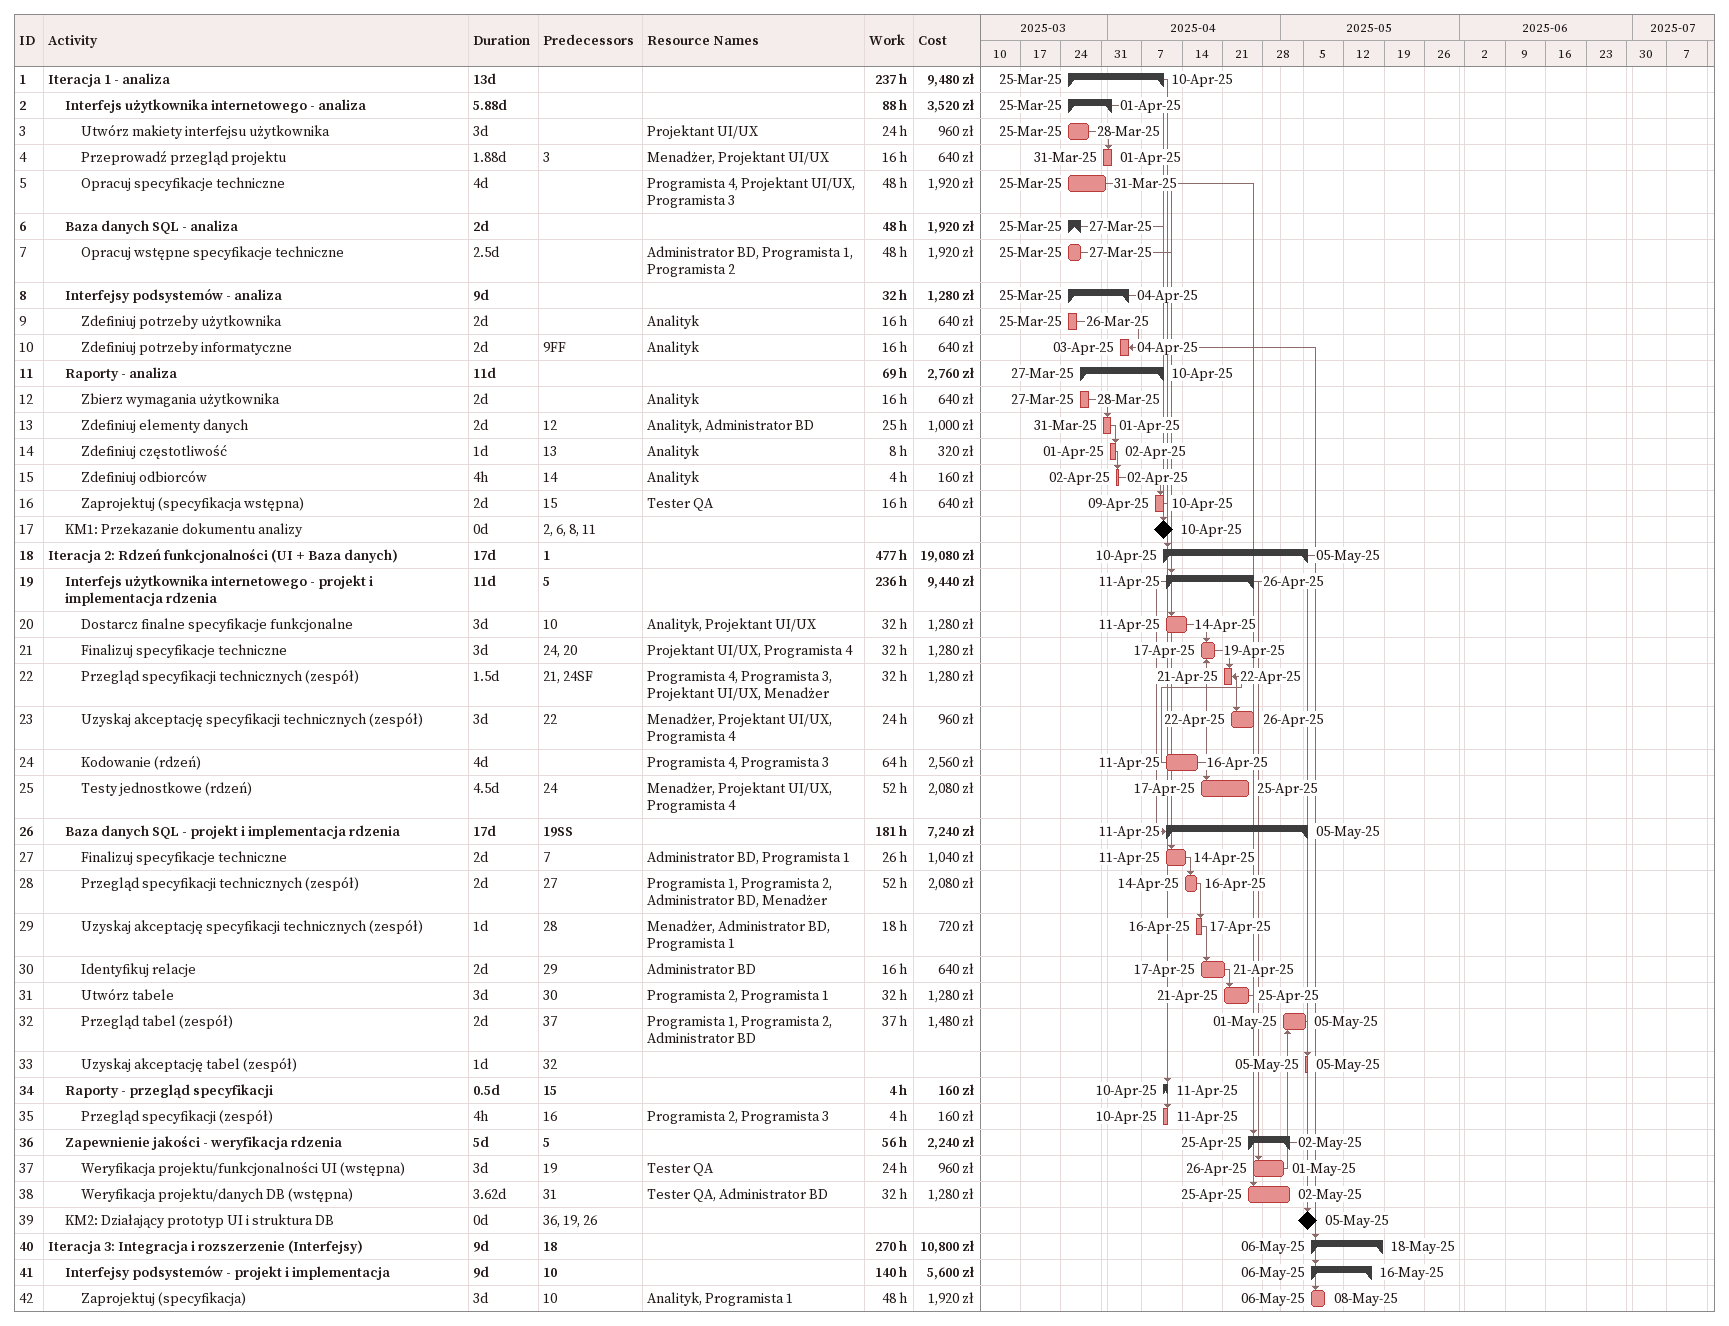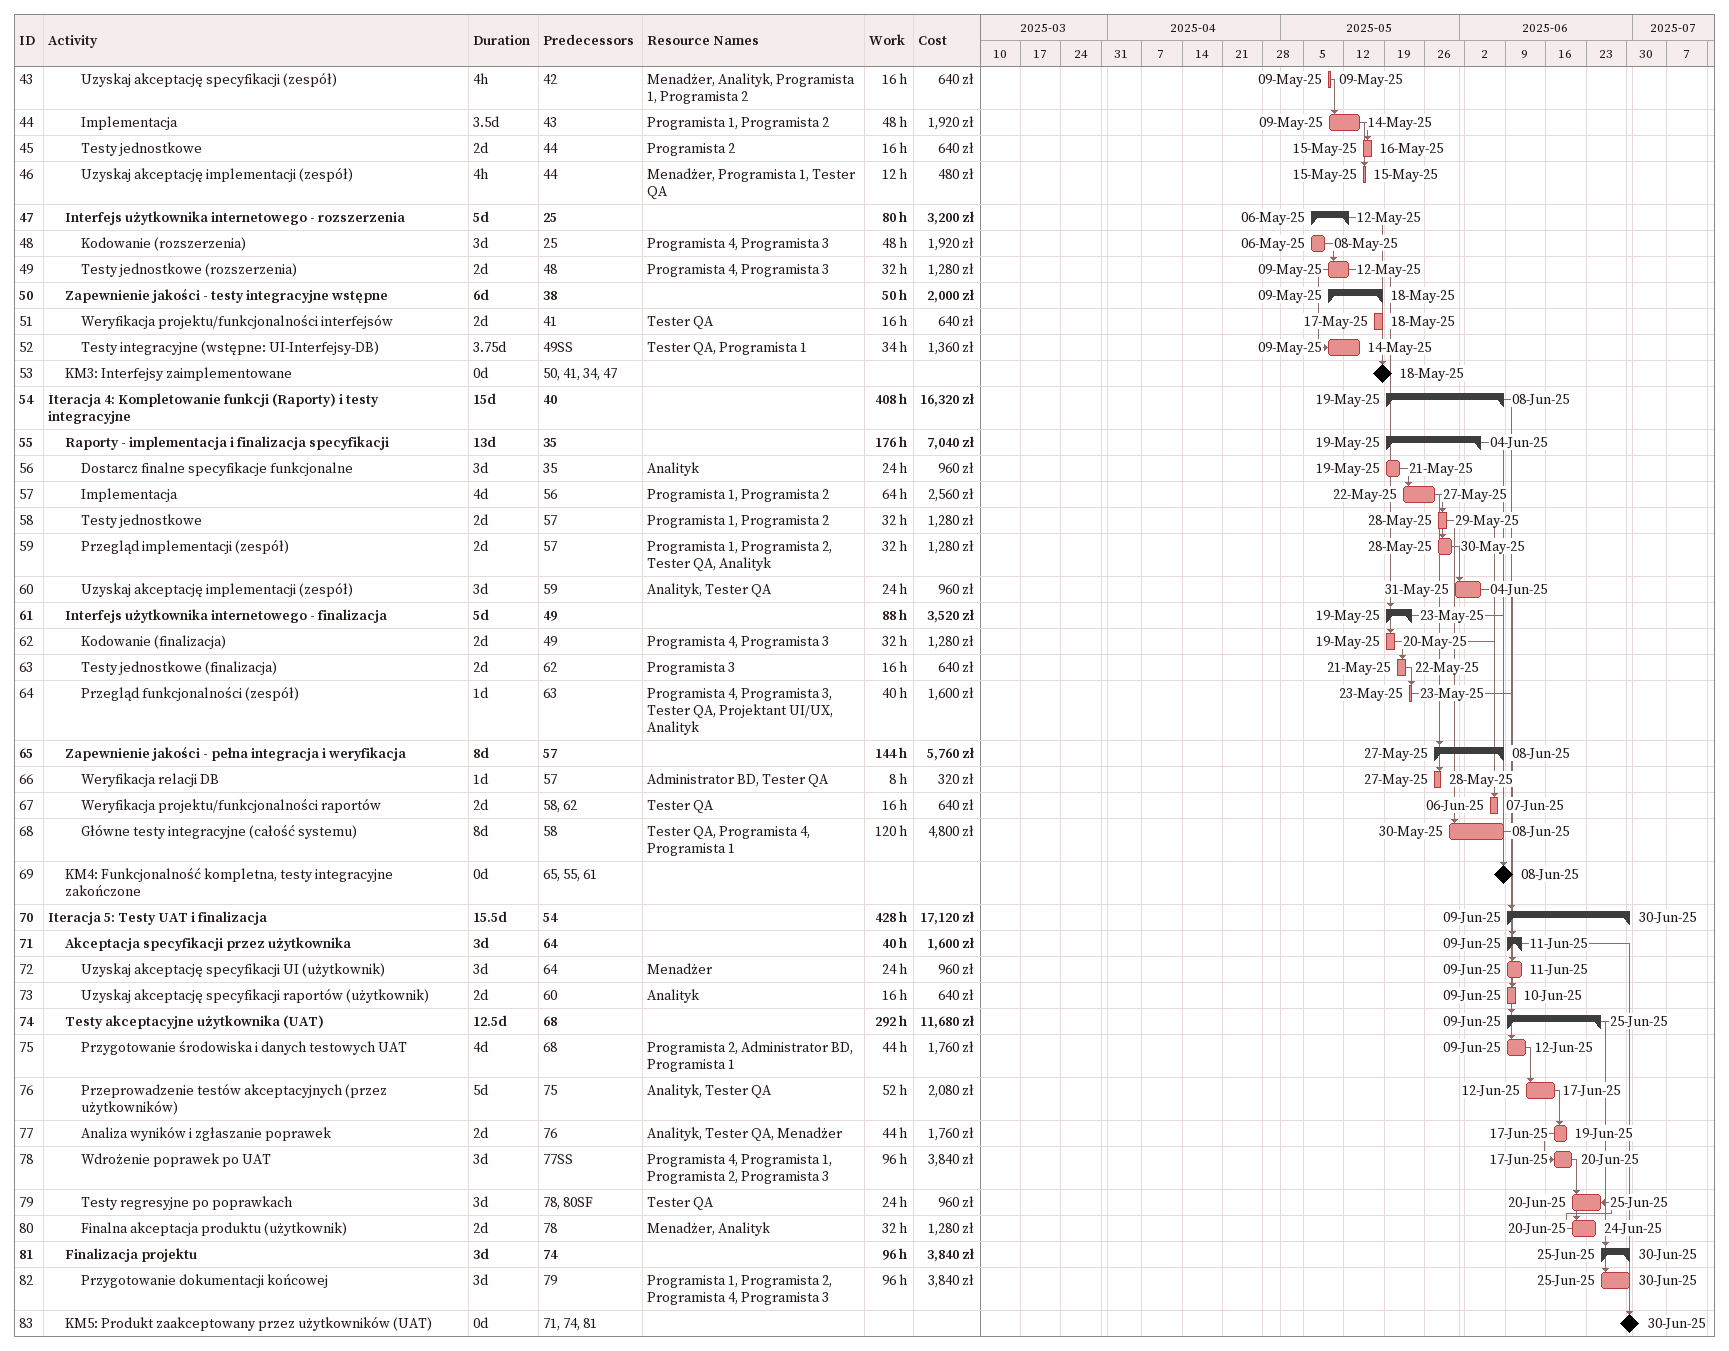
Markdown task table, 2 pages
| ID | Level | Task | Duration | Start | Finish | Predecessors | Resources | Work (h) | Cost (zł) |
|---|---|---|---|---|---|---|---|---|---|
| 1 | 1 | **Iteracja 1 - analiza** | 13d | 2025-03-25 | 2025-04-10 |  |  | 237 | 9480 |
| 2 | 2 | **Interfejs użytkownika internetowego - analiza** | 5.88d | 2025-03-25 | 2025-04-01 |  |  | 88 | 3520 |
| 3 | 3 | Utwórz makiety interfejsu użytkownika | 3d | 2025-03-25 | 2025-03-28 |  | Projektant UI/UX | 24 | 960 |
| 4 | 3 | Przeprowadź przegląd projektu | 1.88d | 2025-03-31 | 2025-04-01 | 3 | Menadżer, Projektant UI/UX | 16 | 640 |
| 5 | 3 | Opracuj specyfikacje techniczne | 4d | 2025-03-25 | 2025-03-31 |  | Programista 4, Projektant UI/UX, Programista 3 | 48 | 1920 |
| 6 | 2 | **Baza danych SQL - analiza** | 2d | 2025-03-25 | 2025-03-27 |  |  | 48 | 1920 |
| 7 | 3 | Opracuj wstępne specyfikacje techniczne | 2.5d | 2025-03-25 | 2025-03-27 |  | Administrator BD, Programista 1, Programista 2 | 48 | 1920 |
| 8 | 2 | **Interfejsy podsystemów - analiza** | 9d | 2025-03-25 | 2025-04-04 |  |  | 32 | 1280 |
| 9 | 3 | Zdefiniuj potrzeby użytkownika | 2d | 2025-03-25 | 2025-03-26 |  | Analityk | 16 | 640 |
| 10 | 3 | Zdefiniuj potrzeby informatyczne | 2d | 2025-04-03 | 2025-04-04 | 9FF | Analityk | 16 | 640 |
| 11 | 2 | **Raporty - analiza** | 11d | 2025-03-27 | 2025-04-10 |  |  | 69 | 2760 |
| 12 | 3 | Zbierz wymagania użytkownika | 2d | 2025-03-27 | 2025-03-28 |  | Analityk | 16 | 640 |
| 13 | 3 | Zdefiniuj elementy danych | 2d | 2025-03-31 | 2025-04-01 | 12 | Analityk, Administrator BD | 25 | 1000 |
| 14 | 3 | Zdefiniuj częstotliwość | 1d | 2025-04-01 | 2025-04-02 | 13 | Analityk | 8 | 320 |
| 15 | 3 | Zdefiniuj odbiorców | 4h | 2025-04-02 | 2025-04-02 | 14 | Analityk | 4 | 160 |
| 16 | 3 | Zaprojektuj (specyfikacja wstępna) | 2d | 2025-04-09 | 2025-04-10 | 15 | Tester QA | 16 | 640 |
| 17 | 2 | KM1: Przekazanie dokumentu analizy | 0d | 2025-04-10 | 2025-04-10 | 2, 6, 8, 11 |  |  |  |
| 18 | 1 | **Iteracja 2: Rdzeń funkcjonalności (UI + Baza danych)** | 17d | 2025-04-10 | 2025-05-05 | 1 |  | 477 | 19080 |
| 19 | 2 | **Interfejs użytkownika internetowego - projekt i implementacja rdzenia** | 11d | 2025-04-11 | 2025-04-26 | 5 |  | 236 | 9440 |
| 20 | 3 | Dostarcz finalne specyfikacje funkcjonalne | 3d | 2025-04-11 | 2025-04-14 | 10 | Analityk, Projektant UI/UX | 32 | 1280 |
| 21 | 3 | Finalizuj specyfikacje techniczne | 3d | 2025-04-17 | 2025-04-19 | 24, 20 | Projektant UI/UX, Programista 4 | 32 | 1280 |
| 22 | 3 | Przegląd specyfikacji technicznych (zespół) | 1.5d | 2025-04-21 | 2025-04-22 | 21, 24SF | Programista 4, Programista 3, Projektant UI/UX, Menadżer | 32 | 1280 |
| 23 | 3 | Uzyskaj akceptację specyfikacji technicznych (zespół) | 3d | 2025-04-22 | 2025-04-26 | 22 | Menadżer, Projektant UI/UX, Programista 4 | 24 | 960 |
| 24 | 3 | Kodowanie (rdzeń) | 4d | 2025-04-11 | 2025-04-16 |  | Programista 4, Programista 3 | 64 | 2560 |
| 25 | 3 | Testy jednostkowe (rdzeń) | 4.5d | 2025-04-17 | 2025-04-25 | 24 | Menadżer, Projektant UI/UX, Programista 4 | 52 | 2080 |
| 26 | 2 | **Baza danych SQL - projekt i implementacja rdzenia** | 17d | 2025-04-11 | 2025-05-05 | 19SS |  | 181 | 7240 |
| 27 | 3 | Finalizuj specyfikacje techniczne | 2d | 2025-04-11 | 2025-04-14 | 7 | Administrator BD, Programista 1 | 26 | 1040 |
| 28 | 3 | Przegląd specyfikacji technicznych (zespół) | 2d | 2025-04-14 | 2025-04-16 | 27 | Programista 1, Programista 2, Administrator BD, Menadżer | 52 | 2080 |
| 29 | 3 | Uzyskaj akceptację specyfikacji technicznych (zespół) | 1d | 2025-04-16 | 2025-04-17 | 28 | Menadżer, Administrator BD, Programista 1 | 18 | 720 |
| 30 | 3 | Identyfikuj relacje | 2d | 2025-04-17 | 2025-04-21 | 29 | Administrator BD | 16 | 640 |
| 31 | 3 | Utwórz tabele | 3d | 2025-04-21 | 2025-04-25 | 30 | Programista 2, Programista 1 | 32 | 1280 |
| 32 | 3 | Przegląd tabel (zespół) | 2d | 2025-05-01 | 2025-05-05 | 37 | Programista 1, Programista 2, Administrator BD | 37 | 1480 |
| 33 | 3 | Uzyskaj akceptację tabel (zespół) | 1d | 2025-05-05 | 2025-05-05 | 32 |  |  |  |
| 34 | 2 | **Raporty - przegląd specyfikacji** | 0.5d | 2025-04-10 | 2025-04-11 | 15 |  | 4 | 160 |
| 35 | 3 | Przegląd specyfikacji (zespół) | 4h | 2025-04-10 | 2025-04-11 | 16 | Programista 2, Programista 3 | 4 | 160 |
| 36 | 2 | **Zapewnienie jakości - weryfikacja rdzenia** | 5d | 2025-04-25 | 2025-05-02 | 5 |  | 56 | 2240 |
| 37 | 3 | Weryfikacja projektu/funkcjonalności UI (wstępna) | 3d | 2025-04-26 | 2025-05-01 | 19 | Tester QA | 24 | 960 |
| 38 | 3 | Weryfikacja projektu/danych DB (wstępna) | 3.62d | 2025-04-25 | 2025-05-02 | 31 | Tester QA, Administrator BD | 32 | 1280 |
| 39 | 2 | KM2: Działający prototyp UI i struktura DB | 0d | 2025-05-05 | 2025-05-05 | 36, 19, 26 |  |  |  |
| 40 | 1 | **Iteracja 3: Integracja i rozszerzenie (Interfejsy)** | 9d | 2025-05-06 | 2025-05-18 | 18 |  | 270 | 10800 |
| 41 | 2 | **Interfejsy podsystemów - projekt i implementacja** | 9d | 2025-05-06 | 2025-05-16 | 10 |  | 140 | 5600 |
| 42 | 3 | Zaprojektuj (specyfikacja) | 3d | 2025-05-06 | 2025-05-08 | 10 | Analityk, Programista 1 | 48 | 1920 |
| 43 | 3 | Uzyskaj akceptację specyfikacji (zespół) | 4h | 2025-05-09 | 2025-05-09 | 42 | Menadżer, Analityk, Programista 1, Programista 2 | 16 | 640 |
| 44 | 3 | Implementacja | 3.5d | 2025-05-09 | 2025-05-14 | 43 | Programista 1, Programista 2 | 48 | 1920 |
| 45 | 3 | Testy jednostkowe | 2d | 2025-05-15 | 2025-05-16 | 44 | Programista 2 | 16 | 640 |
| 46 | 3 | Uzyskaj akceptację implementacji (zespół) | 4h | 2025-05-15 | 2025-05-15 | 44 | Menadżer, Programista 1, Tester QA | 12 | 480 |
| 47 | 2 | **Interfejs użytkownika internetowego - rozszerzenia** | 5d | 2025-05-06 | 2025-05-12 | 25 |  | 80 | 3200 |
| 48 | 3 | Kodowanie (rozszerzenia) | 3d | 2025-05-06 | 2025-05-08 | 25 | Programista 4, Programista 3 | 48 | 1920 |
| 49 | 3 | Testy jednostkowe (rozszerzenia) | 2d | 2025-05-09 | 2025-05-12 | 48 | Programista 4, Programista 3 | 32 | 1280 |
| 50 | 2 | **Zapewnienie jakości - testy integracyjne wstępne** | 6d | 2025-05-09 | 2025-05-18 | 38 |  | 50 | 2000 |
| 51 | 3 | Weryfikacja projektu/funkcjonalności interfejsów | 2d | 2025-05-17 | 2025-05-18 | 41 | Tester QA | 16 | 640 |
| 52 | 3 | Testy integracyjne (wstępne: UI-Interfejsy-DB) | 3.75d | 2025-05-09 | 2025-05-14 | 49SS | Tester QA, Programista 1 | 34 | 1360 |
| 53 | 2 | KM3: Interfejsy zaimplementowane | 0d | 2025-05-18 | 2025-05-18 | 50, 41, 34, 47 |  |  |  |
| 54 | 1 | **Iteracja 4: Kompletowanie funkcji (Raporty) i testy integracyjne** | 15d | 2025-05-19 | 2025-06-08 | 40 |  | 408 | 16320 |
| 55 | 2 | **Raporty - implementacja i finalizacja specyfikacji** | 13d | 2025-05-19 | 2025-06-04 | 35 |  | 176 | 7040 |
| 56 | 3 | Dostarcz finalne specyfikacje funkcjonalne | 3d | 2025-05-19 | 2025-05-21 | 35 | Analityk | 24 | 960 |
| 57 | 3 | Implementacja | 4d | 2025-05-22 | 2025-05-27 | 56 | Programista 1, Programista 2 | 64 | 2560 |
| 58 | 3 | Testy jednostkowe | 2d | 2025-05-28 | 2025-05-29 | 57 | Programista 1, Programista 2 | 32 | 1280 |
| 59 | 3 | Przegląd implementacji (zespół) | 2d | 2025-05-28 | 2025-05-30 | 57 | Programista 1, Programista 2, Tester QA, Analityk | 32 | 1280 |
| 60 | 3 | Uzyskaj akceptację implementacji (zespół) | 3d | 2025-05-31 | 2025-06-04 | 59 | Analityk, Tester QA | 24 | 960 |
| 61 | 2 | **Interfejs użytkownika internetowego - finalizacja** | 5d | 2025-05-19 | 2025-05-23 | 49 |  | 88 | 3520 |
| 62 | 3 | Kodowanie (finalizacja) | 2d | 2025-05-19 | 2025-05-20 | 49 | Programista 4, Programista 3 | 32 | 1280 |
| 63 | 3 | Testy jednostkowe (finalizacja) | 2d | 2025-05-21 | 2025-05-22 | 62 | Programista 3 | 16 | 640 |
| 64 | 3 | Przegląd funkcjonalności (zespół) | 1d | 2025-05-23 | 2025-05-23 | 63 | Programista 4, Programista 3, Tester QA, Projektant UI/UX, Analityk | 40 | 1600 |
| 65 | 2 | **Zapewnienie jakości - pełna integracja i weryfikacja** | 8d | 2025-05-27 | 2025-06-08 | 57 |  | 144 | 5760 |
| 66 | 3 | Weryfikacja relacji DB | 1d | 2025-05-27 | 2025-05-28 | 57 | Administrator BD, Tester QA | 8 | 320 |
| 67 | 3 | Weryfikacja projektu/funkcjonalności raportów | 2d | 2025-06-06 | 2025-06-07 | 58, 62 | Tester QA | 16 | 640 |
| 68 | 3 | Główne testy integracyjne (całość systemu) | 8d | 2025-05-30 | 2025-06-08 | 58 | Tester QA, Programista 4, Programista 1 | 120 | 4800 |
| 69 | 2 | KM4: Funkcjonalność kompletna, testy integracyjne zakończone | 0d | 2025-06-08 | 2025-06-08 | 65, 55, 61 |  |  |  |
| 70 | 1 | **Iteracja 5: Testy UAT i finalizacja** | 15.5d | 2025-06-09 | 2025-06-30 | 54 |  | 428 | 17120 |
| 71 | 2 | **Akceptacja specyfikacji przez użytkownika** | 3d | 2025-06-09 | 2025-06-11 | 64 |  | 40 | 1600 |
| 72 | 3 | Uzyskaj akceptację specyfikacji UI (użytkownik) | 3d | 2025-06-09 | 2025-06-11 | 64 | Menadżer | 24 | 960 |
| 73 | 3 | Uzyskaj akceptację specyfikacji raportów (użytkownik) | 2d | 2025-06-09 | 2025-06-10 | 60 | Analityk | 16 | 640 |
| 74 | 2 | **Testy akceptacyjne użytkownika (UAT)** | 12.5d | 2025-06-09 | 2025-06-25 | 68 |  | 292 | 11680 |
| 75 | 3 | Przygotowanie środowiska i danych testowych UAT | 4d | 2025-06-09 | 2025-06-12 | 68 | Programista 2, Administrator BD, Programista 1 | 44 | 1760 |
| 76 | 3 | Przeprowadzenie testów akceptacyjnych (przez użytkowników) | 5d | 2025-06-12 | 2025-06-17 | 75 | Analityk, Tester QA | 52 | 2080 |
| 77 | 3 | Analiza wyników i zgłaszanie poprawek | 2d | 2025-06-17 | 2025-06-19 | 76 | Analityk, Tester QA, Menadżer | 44 | 1760 |
| 78 | 3 | Wdrożenie poprawek po UAT | 3d | 2025-06-17 | 2025-06-20 | 77SS | Programista 4, Programista 1, Programista 2, Programista 3 | 96 | 3840 |
| 79 | 3 | Testy regresyjne po poprawkach | 3d | 2025-06-20 | 2025-06-25 | 78, 80SF | Tester QA | 24 | 960 |
| 80 | 3 | Finalna akceptacja produktu (użytkownik) | 2d | 2025-06-20 | 2025-06-24 | 78 | Menadżer, Analityk | 32 | 1280 |
| 81 | 2 | **Finalizacja projektu** | 3d | 2025-06-25 | 2025-06-30 | 74 |  | 96 | 3840 |
| 82 | 3 | Przygotowanie dokumentacji końcowej | 3d | 2025-06-25 | 2025-06-30 | 79 | Programista 1, Programista 2, Programista 4, Programista 3 | 96 | 3840 |
| 83 | 2 | KM5: Produkt zaakceptowany przez użytkowników (UAT) | 0d | 2025-06-30 | 2025-06-30 | 71, 74, 81 |  |  |  |
